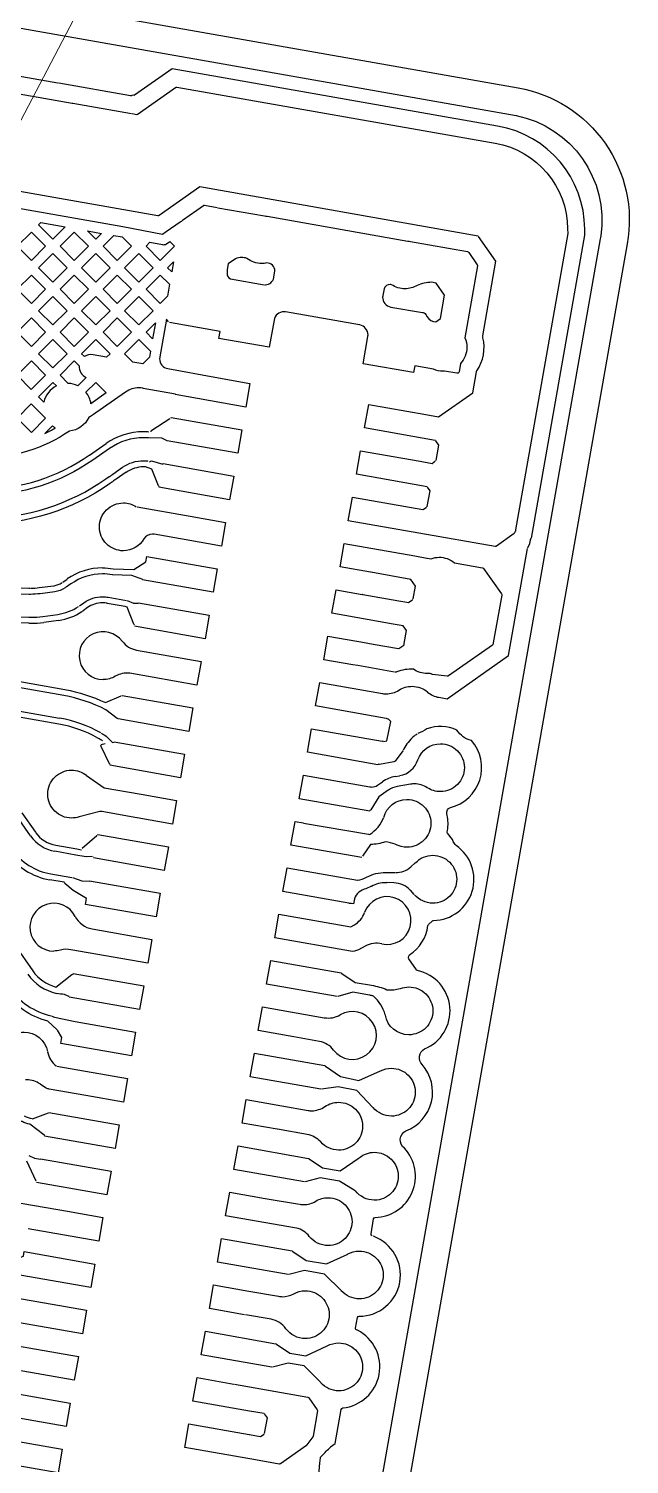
# Model space of a CAD drawing. Extents: x 3103 to 3424, y -52 to 175.
# Drawn here: x 3219.2 to 3223.67, y -18.15 to -7.47 of the extents above; entities that cross this region are included whole.
import ezdxf

# ---------------------------------------------------------------- set-up
doc = ezdxf.new("R2010")
doc.units = 0
doc.layers.add('gbr-dxf_layer0', color=7, linetype='Continuous')
doc.layers.add('gbr-outline-dxf_layer1', color=2, linetype='Continuous')
doc.layers.add('備註', color=1, linetype='Continuous', lineweight=5)

msp = doc.modelspace()

# ---------------------------------------------------------------- linework, layer by layer
at = {"layer": 'gbr-dxf_layer0'}
for p, q in [((3222.547, -9.013), (3220.476, -8.647)), ((3219.641, -8.973), (3219.745, -8.992)), ((3222.943, -11.26), (3223.34, -9.006)), ((3220.235, -9.248), (3220.281, -9.203)), ((3220.267, -9.279), (3220.235, -9.248)), ((3220.281, -9.203), (3220.267, -9.279)), ((3220.076, -9.727), (3220.146, -9.657)), ((3220.146, -9.657), (3220.125, -9.776)), ((3220.228, -9.631), (3220.179, -9.911)), ((3220.242, -9.651), (3220.228, -9.631)), ((3220.125, -9.776), (3220.076, -9.727)), ((3205.406, -9.905), (3219.471, -12.385)), ((3219.463, -12.43), (3205.398, -9.95)), ((3220.294, -10.189), (3220.055, -10.145)), ((3220.556, -10.237), (3220.293, -10.191)), ((3219.654, -10.642), (3219.778, -10.556)), ((3222.229, -10.532), (3222.227, -10.532)), ((3219.803, -10.593), (3219.679, -10.679)), ((3219.927, -10.769), (3219.854, -10.82)), ((3219.777, -10.819), (3219.802, -10.801)), ((3219.825, -10.84), (3219.803, -10.856)), ((3222.138, -11.046), (3222.163, -11.029)), ((3222.075, -11.391), (3222.165, -11.407)), ((3219.281, -11.627), (3219.391, -11.613)), ((3219.457, -11.586), (3219.49, -11.563)), ((3219.516, -11.6), (3219.482, -11.623)), ((3219.207, -11.677), (3219.039, -11.673)), ((3219.397, -11.658), (3219.287, -11.672)), ((3219.581, -11.762), (3219.614, -11.739)), ((3219.794, -11.699), (3219.93, -11.723)), ((3219.035, -11.844), (3219.204, -11.847)), ((3219.309, -11.841), (3219.419, -11.827)), ((3219.64, -11.776), (3219.607, -11.799)), ((3219.204, -11.892), (3219.034, -11.889)), ((3219.425, -11.871), (3219.315, -11.886)), ((3221.614, -12.201), (3221.398, -12.163)), ((3222.077, -12.724), (3222.073, -12.729)), ((3221.93, -13.032), (3221.961, -13.026)), ((3221.798, -13.097), (3221.835, -13.071)), ((3221.74, -13.29), (3221.215, -13.197)), ((3219.216, -13.473), (3219.115, -13.327)), ((3219.152, -13.301), (3219.253, -13.447)), ((3220.008, -13.339), (3219.746, -13.293)), ((3219.404, -13.543), (3219.562, -13.571)), ((3219.6, -13.565), (3219.71, -13.47)), ((3221.68, -13.634), (3221.154, -13.542)), ((3219.554, -13.616), (3219.397, -13.588)), ((3219.63, -13.629), (3219.554, -13.616)), ((3219.562, -13.571), (3219.596, -13.577)), ((3219.678, -13.628), (3219.634, -13.629)), ((3219.367, -13.756), (3219.524, -13.783)), ((3221.868, -13.745), (3221.927, -13.747)), ((3221.92, -13.823), (3221.866, -13.821)), ((3222.071, -13.909), (3222.042, -13.878)), ((3219.103, -14.29), (3219.233, -14.477)), ((3219.231, -15.577), (3219.349, -15.533)), ((3221.052, -15.656), (3220.79, -15.61)), ((3221.275, -15.695), (3221.054, -15.656)), ((3219.258, -16.041), (3219.189, -15.893)), ((3221.194, -16.392), (3220.668, -16.299)), ((3220.809, -17.035), (3220.547, -16.988)), ((3220.979, -17.803), (3220.957, -17.773)), ((3220.958, -17.919), (3220.979, -17.803)), ((3220.845, -17.926), (3220.924, -17.94)), ((3220.928, -17.94), (3220.954, -17.923)), ((3220.89, -18.115), (3220.364, -18.022))]:
    msp.add_line(p, q, dxfattribs=at)
at = {"layer": 'gbr-dxf_layer0', "linetype": 'Continuous'}
for points in [[(3206.021, -5.151), (3209.32, -5.732, -0.189131), (3209.328, -5.737, -0.029555), (3209.347, -5.745, -0.113164), (3209.381, -5.743), (3222.828, -8.115, -0.398711), (3223.459, -9.011, -0.006908), (3223.455, -9.033), (3221.441, -20.456, -0.417529), (3220.509, -21.102), (3208.604, -19.003, -0.013645)], [(3219.423, -7.875, -0.058035), (3219.42, -7.875), (3214.512, -7.01, -0.010131), (3214.505, -7.009), (3213.588, -6.847, -0.024553), (3213.571, -6.844), (3212.385, -6.635, -0.014822), (3212.375, -6.633), (3209.247, -6.082, -0.02139), (3209.232, -6.079), (3208.137, -5.886, -0.022968), (3208.121, -5.883), (3206.192, -5.543, -0.088175), (3206.188, -5.542)], [(3204.929, -6.305), (3205.958, -6.486, -0.106657), (3205.974, -6.486), (3219.903, -8.942)], [(3220.476, -8.647), (3220.173, -8.86, -0.204528), (3220.163, -8.862), (3205.804, -6.327)], [(3223.34, -9.005), (3223.339, -8.962, 0.366183), (3222.691, -8.195), (3220.27, -7.768), (3219.99, -7.964, -0.239971), (3219.979, -7.965)], [(3219.974, -7.964, -0.314508), (3219.96, -7.969), (3219.427, -7.875)], [(3220.009, -8.107), (3220.296, -7.906, -0.201627), (3220.305, -7.904), (3222.674, -8.322, -0.362749), (3223.212, -8.959), (3223.213, -8.994), (3222.824, -11.198, -0.087934), (3222.823, -11.206, -0.16455), (3222.82, -11.214), (3222.814, -11.224), (3222.682, -11.319, -0.203248), (3222.672, -11.321), (3222.105, -11.221)], [(3219.528, -8.023, -0.052131), (3219.53, -8.024), (3219.968, -8.101)], [(3220.226, -8.978), (3220.33, -8.907, -0.089099), (3220.342, -8.901, -0.195258), (3220.347, -8.893), (3220.502, -8.785, -0.200029), (3220.511, -8.783), (3220.605, -8.799)], [(3220.61, -8.801), (3220.957, -8.862, -0.026817), (3220.976, -8.865), (3222.023, -9.05, -0.027037), (3222.042, -9.053), (3222.468, -9.128, -0.20391), (3222.476, -9.134), (3222.54, -9.225, -0.200914), (3222.542, -9.234), (3222.448, -9.769, -0.101455), (3222.463, -9.839, -0.190473), (3222.414, -9.961), (3222.404, -10.023, -0.41846), (3222.389, -10.033), (3222.295, -10.017, -0.014221), (3222.285, -10.017, -0.10173), (3222.215, -10.003), (3222.075, -9.978), (3222.066, -10.028), (3221.69, -9.962), (3221.726, -9.759, 0.041087), (3221.727, -9.747, 0.364043), (3221.665, -9.673)], [(3222.158, -10.339), (3222.252, -10.356), (3222.506, -10.178), (3222.533, -10.022, -0.169739), (3222.536, -10.014, 0.21317), (3222.582, -9.768, -0.086931), (3222.58, -9.76, -0.09502), (3222.58, -9.755), (3222.678, -9.199), (3222.549, -9.015)], [(3220.787, -9.171, 0.104735), (3220.741, -9.181), (3220.687, -9.219), (3220.68, -9.262, -0.129879), (3220.679, -9.275, 0.070091), (3220.678, -9.288)], [(3220.973, -9.212, -0.052601), (3220.936, -9.216, -0.168412), (3220.826, -9.178, 0.085715), (3220.787, -9.171)], [(3220.678, -9.288, 0.279568), (3220.703, -9.33), (3220.954, -9.374)], [(3220.959, -9.374, 0.02211), (3220.964, -9.374, 0.368628), (3221.026, -9.321, -0.055945), (3221.027, -9.316), (3221.035, -9.274)], [(3222.144, -9.584), (3222.144, -9.584, -0.17203), (3222.156, -9.596, 0.209586), (3222.213, -9.647), (3222.232, -9.65), (3222.266, -9.626), (3222.297, -9.451), (3222.235, -9.363), (3222.2, -9.356, 0.101807), (3222.092, -9.38, -0.133799), (3222.002, -9.404, -0.149623), (3221.902, -9.374, 0.056065), (3221.891, -9.372, 0.311336), (3221.846, -9.404), (3221.837, -9.453)], [(3221.836, -9.466, 0.360474), (3221.897, -9.54), (3222.132, -9.581, -0.110493), (3222.143, -9.583)], [(3221.664, -9.673), (3221.114, -9.576, 0.039995), (3221.102, -9.575, 0.363871), (3221.028, -9.637)], [(3197.521, -10.671, -0.073886), (3202.765, -9.892, -0.00179), (3202.892, -9.892, -0.041887), (3205.369, -10.118), (3219.433, -12.598)], [(3220.179, -9.911, 0.043693), (3220.177, -9.924, 0.358756), (3220.238, -9.998), (3220.587, -10.062), (3220.849, -10.109), (3220.818, -10.284), (3220.556, -10.237)], [(3219.426, -12.642), (3205.361, -10.162, 0.041887), (3202.892, -9.937, 0.00179), (3202.765, -9.937, 0.073885), (3197.534, -10.714)], [(3220.054, -10.144, 0.045928), (3220.022, -10.141, 0.150644), (3219.924, -10.172), (3219.678, -10.344)], [(3219.676, -10.345, 0.010875), (3219.65, -10.362, -0.264946), (3219.506, -10.463, -0.149885), (3218.85, -10.663, -0.039052), (3218.669, -10.649)], [(3219.323, -10.48), (3219.379, -10.424, 0.036733), (3219.4, -10.439)], [(3220.113, -10.469, -0.310994), (3220.119, -10.456), (3220.253, -10.369)], [(3220.094, -10.514, 0.020246), (3220.058, -10.512, 0.153626), (3219.804, -10.592)], [(3218.613, -10.873, 0.043678), (3218.855, -10.894, 0.15378), (3219.653, -10.642)], [(3219.679, -10.679, -0.15378), (3218.855, -10.939, -0.043678), (3218.605, -10.917)], [(3219.805, -10.8, -0.003851), (3219.828, -10.784), (3219.901, -10.732)], [(3219.901, -10.732, -0.153613), (3220.058, -10.683, -0.019613), (3220.079, -10.684, -0.10364), (3220.088, -10.686)], [(3220.173, -10.875, -0.147128), (3220.168, -10.869), (3220.119, -10.745), (3220.072, -10.729, 0.015583), (3220.058, -10.728)], [(3220.102, -10.691, -0.36773), (3220.117, -10.685), (3220.2, -10.708)], [(3222.116, -10.687), (3222.204, -10.703), (3222.221, -10.69, -0.100599), (3222.23, -10.685)], [(3219.803, -10.856, -0.153839), (3218.855, -11.154, -0.043616), (3218.568, -11.129)], [(3218.576, -11.085, 0.043616), (3218.855, -11.109, 0.153839), (3219.777, -10.819)], [(3219.729, -11.175, -0.414223), (3219.907, -10.997, -0.144429), (3220.003, -11.026)], [(3220.373, -11.271), (3220.136, -11.229, 0.038387), (3220.124, -11.229, 0.260303), (3220.06, -11.264, -0.267306), (3219.907, -11.353, -0.414223), (3219.729, -11.175)], [(3222.915, -11.332), (3222.93, -11.3), (3222.935, -11.274, -0.107739), (3222.937, -11.269), (3222.942, -11.262)], [(3219.752, -11.48, -0.042982), (3219.83, -11.487), (3219.984, -11.493), (3220.074, -11.436), (3220.081, -11.395), (3220.606, -11.487), (3220.575, -11.662), (3220.05, -11.57)], [(3222.168, -11.407), (3222.196, -11.412, -0.086991), (3222.256, -11.401, -0.17573), (3222.37, -11.442), (3222.578, -11.479, -0.200201), (3222.587, -11.484), (3222.719, -11.674, -0.203208), (3222.722, -11.684), (3222.659, -12.037, -0.088734), (3222.658, -12.045, -0.227719), (3222.652, -12.055), (3222.326, -12.284, -0.191574), (3222.316, -12.286), (3222.207, -12.273, -0.098018), (3222.203, -12.271, 0.01161), (3222.19, -12.265, -0.03114), (3222.168, -12.266, -0.156197), (3222.065, -12.233, 0.10378), (3221.942, -12.254, -0.269518), (3221.928, -12.256)], [(3219.824, -11.531, 0.043835), (3219.752, -11.525, 0.153972), (3219.516, -11.6)], [(3218.99, -11.623, 0.036787), (3219.04, -11.628), (3219.205, -11.631, -0.073822), (3219.211, -11.632)], [(3219.479, -11.626, -0.049041), (3219.475, -11.628, -0.114797), (3219.397, -11.658)], [(3219.287, -11.672, -0.0328), (3219.217, -11.677, -0.00456), (3219.208, -11.677)], [(3219.614, -11.739, -0.153506), (3219.752, -11.695, -0.043727), (3219.794, -11.699)], [(3219.787, -11.743, 0.043735), (3219.752, -11.74, 0.153516), (3219.64, -11.776)], [(3219.991, -11.905, -0.17524), (3219.985, -11.898), (3219.936, -11.773), (3219.921, -11.767), (3219.787, -11.744)], [(3219.935, -11.724), (3219.982, -11.742), (3220.007, -11.742, -0.088581), (3220.016, -11.742)], [(3221.957, -12.081), (3221.994, -12.055, -0.01706), (3221.996, -12.043), (3222.013, -11.946), (3221.989, -11.912), (3221.914, -11.898), (3221.458, -11.818), (3221.489, -11.643), (3221.683, -11.677, -0.10219), (3221.688, -11.677), (3221.956, -11.725), (3222.015, -11.735)], [(3222.015, -11.736), (3222.028, -11.738), (3222.054, -11.72, -0.088292), (3222.061, -11.715)], [(3219.204, -11.847, 0.004633), (3219.217, -11.847, 0.032704), (3219.309, -11.841)], [(3219.899, -12.026, 0.183709), (3220.005, -12.092), (3220.485, -12.177), (3220.454, -12.352), (3219.955, -12.264, 0.162039), (3219.847, -12.286, -0.134785), (3219.756, -12.311)], [(3219.471, -12.385, -0.068079), (3219.773, -12.482), (3219.89, -12.433)], [(3221.862, -12.6), (3221.337, -12.507), (3221.368, -12.332), (3221.835, -12.415, 0.0407), (3221.863, -12.417)], [(3221.863, -12.417, 0.142052), (3221.957, -12.39, -0.14618), (3222.055, -12.361, -0.178705), (3222.17, -12.403)], [(3219.868, -12.602, -0.144891), (3219.861, -12.6), (3219.777, -12.535, 0.074068), (3219.463, -12.43)], [(3222.17, -12.404, 0.132772), (3222.253, -12.443), (3222.315, -12.454)], [(3221.758, -16.449, -0.373328), (3221.75, -16.434), (3221.768, -16.322, -0.364819), (3221.781, -16.311, 0.647761), (3221.998, -15.797, -0.555791), (3222.009, -15.667, 0.528334), (3222.129, -15.175, -0.477183), (3222.148, -15.058, 0.736231), (3222.096, -14.476, -0.191261), (3222.088, -14.471), (3222.03, -14.388, -0.20151), (3222.028, -14.378), (3222.03, -14.368, -0.211009), (3222.036, -14.359, 0.221251), (3222.173, -14.141, -0.181739), (3222.177, -14.133), (3222.207, -14.106, -0.182778), (3222.215, -14.103, 0.727909), (3222.383, -13.545, -0.124304), (3222.361, -13.515), (3222.356, -13.501), (3222.319, -13.454, -0.216341), (3222.316, -13.444), (3222.318, -13.433, 0.093586), (3222.316, -13.319, -0.109995), (3222.314, -13.309, -0.399389), (3222.34, -13.263, 0.561214), (3222.497, -12.765, -0.19652), (3222.388, -12.686, 0.188609), (3222.165, -12.677, -0.106982), (3222.098, -12.711)], [(3219.808, -12.941, -0.121578), (3219.804, -12.937), (3219.741, -12.809, -0.505153), (3219.751, -12.791), (3219.771, -12.787)], [(3219.742, -12.709, -0.013243), (3219.778, -12.731, -0.054648), (3219.781, -12.734), (3219.825, -12.778), (3219.837, -12.776)], [(3222.098, -12.908, -0.320435), (3222.266, -12.788, -0.414223), (3222.444, -12.966, -0.414223), (3222.266, -13.144, -0.147015), (3222.168, -13.115, 0.144937), (3222.073, -13.086, 0.041482), (3222.044, -13.089), (3221.943, -13.107)], [(3222.071, -12.731, 0.054149), (3222.025, -12.778, -0.073529), (3222.021, -12.784, -0.072938), (3222.017, -12.79, 0.046853), (3221.988, -12.839)], [(3221.987, -12.842), (3221.928, -12.918, -0.189854), (3221.92, -12.923), (3221.813, -12.942, -0.234067), (3221.802, -12.939)], [(3219.344, -13.163, -0.414223), (3219.522, -12.985, -0.167941), (3219.632, -13.023)], [(3221.878, -13.133), (3221.807, -13.183), (3221.747, -13.279, -0.143907), (3221.741, -13.284)], [(3221.742, -13.109, 0.04386), (3221.755, -13.11, 0.153702), (3221.798, -13.097)], [(3219.578, -13.332, -0.080924), (3219.522, -13.341, -0.414223), (3219.344, -13.163)], [(3221.844, -13.336, -0.342949), (3222.017, -13.202, -0.414223), (3222.195, -13.38, -0.414223), (3222.017, -13.558, -0.124827), (3221.932, -13.537)], [(3221.248, -13.378), (3221.73, -13.462, 0.008575), (3221.742, -13.462, 0.150322), (3221.843, -13.339)], [(3221.929, -13.536, 0.069934), (3221.856, -13.519, -0.062382), (3221.746, -13.538), (3221.686, -13.625)], [(3222.081, -13.673, -0.203507), (3222.209, -13.618, -0.414223), (3222.387, -13.796, -0.414223), (3222.209, -13.974, -0.221793), (3222.073, -13.911)], [(3221.716, -13.781, -0.124552), (3221.859, -13.745, -0.008091), (3221.868, -13.745)], [(3221.931, -13.747, 0.18113), (3222.046, -13.704), (3222.079, -13.674)], [(3219.655, -13.807), (3220.181, -13.9), (3220.15, -14.075), (3219.625, -13.983), (3219.632, -13.94), (3219.533, -13.88), (3219.472, -13.827, -0.195938), (3219.467, -13.819), (3219.359, -13.8)], [(3221.752, -13.848, -0.050839), (3221.698, -13.871, 0.274415), (3221.623, -13.955), (3221.619, -13.979), (3221.605, -13.976, -0.222564), (3221.584, -13.973), (3221.094, -13.886)], [(3219.549, -14.072, 0.236302), (3219.674, -14.166), (3220.12, -14.245), (3220.089, -14.42), (3219.517, -14.32, 0.111104), (3219.44, -14.323, -0.071044), (3219.39, -14.33)], [(3221.033, -14.231), (3221.064, -14.056), (3221.598, -14.15), (3221.622, -14.137, 0.183234), (3221.702, -14.043)], [(3221.83, -14.276, 0.182129), (3221.707, -14.293), (3221.656, -14.321, -0.17132), (3221.597, -14.331), (3221.033, -14.231)], [(3219.233, -14.477, 0.176409), (3219.405, -14.598), (3219.523, -14.505, -0.216395), (3219.533, -14.502)], [(3221.528, -14.494, -0.092045), (3221.532, -14.496), (3221.632, -14.563), (3221.753, -14.584)], [(3219.415, -14.916), (3219.344, -14.852, -0.177798), (3219.02, -14.626)], [(3221.753, -14.584, -0.054325), (3221.868, -14.618, 0.088398), (3221.967, -14.609)], [(3221.969, -14.609, -0.089801), (3222.031, -14.597, -0.414223), (3222.209, -14.775, -0.414223), (3222.031, -14.953, -0.363084), (3221.856, -14.807)], [(3219.504, -14.668, -0.132313), (3219.497, -14.666), (3219.469, -14.653, -0.042704), (3219.409, -14.645)], [(3220.911, -14.92), (3220.942, -14.745), (3221.402, -14.826, 0.177923), (3221.521, -14.805)], [(3218.991, -15.11, -0.414223), (3219.168, -14.933, -0.362189), (3219.343, -15.078)], [(3221.471, -15.067, 0.182994), (3221.365, -15.002), (3221.174, -14.967), (3220.911, -14.92)], [(3219.412, -15.186), (3219.938, -15.279), (3219.907, -15.454), (3219.628, -15.405), (3219.356, -15.357, -0.035938), (3219.344, -15.354, -0.073537), (3219.32, -15.342), (3219.288, -15.32)], [(3221.407, -15.184, -0.096584), (3221.411, -15.186), (3221.522, -15.264), (3221.659, -15.292), (3221.819, -15.222)], [(3221.821, -15.221, -0.117826), (3221.901, -15.202, -0.414223), (3222.079, -15.38, -0.414223), (3221.901, -15.558, -0.221447), (3221.765, -15.494)], [(3219.288, -15.319, 0.153856), (3219.188, -15.288, 0.013891), (3219.178, -15.288)], [(3220.79, -15.61), (3220.821, -15.435), (3221.085, -15.481), (3221.281, -15.516, 0.038547), (3221.308, -15.518, 0.150717), (3221.406, -15.487, -0.154088), (3221.508, -15.455, -0.414223), (3221.686, -15.633, -0.414223), (3221.508, -15.811, -0.215454), (3221.375, -15.75, 0.167292), (3221.275, -15.695)], [(3219.322, -15.7, -0.12608), (3219.316, -15.698), (3219.211, -15.619, -0.063001), (3219.153, -15.598, -0.05542), (3219.148, -15.597, -0.105312), (3219.056, -15.519)], [(3221.285, -15.873, -0.091983), (3221.289, -15.875), (3221.388, -15.942), (3221.521, -15.965), (3221.662, -15.867)], [(3221.664, -15.866, -0.168812), (3221.774, -15.827, -0.414223), (3221.952, -16.005, -0.414223), (3221.774, -16.183, -0.233543), (3221.633, -16.113)], [(3218.969, -16.059, 0.036187), (3219.057, -16.101, -0.357144), (3219.08, -16.143), (3219.072, -16.192), (3219.491, -16.266), (3219.755, -16.313), (3219.724, -16.488), (3219.199, -16.396)], [(3221.219, -16.213, 0.041737), (3221.248, -16.216, 0.136319), (3221.338, -16.191)], [(3221.339, -16.19, -0.135461), (3221.43, -16.165, -0.414223), (3221.608, -16.343, -0.414223), (3221.43, -16.521, -0.230122), (3221.29, -16.453)], [(3221.646, -17.149, -0.43393), (3221.635, -17.134), (3221.648, -17.056, -0.369906), (3221.661, -17.046, 0.84047), (3221.767, -16.452)], [(3218.84, -16.627, 0.018413), (3219.022, -16.652), (3219.163, -16.599), (3219.169, -16.565), (3219.695, -16.658), (3219.664, -16.833), (3219.138, -16.74)], [(3221.164, -16.562, -0.092142), (3221.168, -16.564), (3221.267, -16.631), (3221.417, -16.657), (3221.576, -16.584)], [(3221.576, -16.583, -0.126203), (3221.662, -16.562, -0.414223), (3221.84, -16.739, -0.414223), (3221.662, -16.917, -0.215572), (3221.528, -16.857)], [(3220.84, -16.86), (3221.061, -16.898, 0.040462), (3221.089, -16.901, 0.126992), (3221.174, -16.879)], [(3221.174, -16.879, -0.125864), (3221.26, -16.857, -0.414223), (3221.438, -17.034, -0.414223), (3221.26, -17.212, -0.239611), (3221.116, -17.139)], [(3221.116, -17.139, 0.19303), (3221.006, -17.069), (3220.815, -17.036)], [(3221.449, -18.018), (3221.483, -17.994), (3221.528, -17.739, -0.340181), (3221.539, -17.728, 0.747797), (3221.649, -17.151)], [(3219.048, -17.254), (3219.573, -17.347), (3219.542, -17.522), (3219.017, -17.43), (3219.027, -17.372), (3219.002, -17.338, -0.058365), (3218.908, -17.258)], [(3221.042, -17.252, -0.091983), (3221.046, -17.253), (3221.145, -17.32), (3221.264, -17.341), (3221.423, -17.267)], [(3221.424, -17.267, -0.126374), (3221.509, -17.245, -0.414223), (3221.687, -17.423, -0.414223), (3221.509, -17.601, -0.215583), (3221.376, -17.541)], [(3220.734, -17.551), (3221.279, -17.648, -0.201326), (3221.287, -17.653), (3221.349, -17.742, -0.201973), (3221.351, -17.751), (3221.319, -17.938, -0.113119), (3221.317, -17.943), (3221.273, -18.004, -0.088577), (3221.27, -18.007), (3221.075, -18.143, -0.20115), (3221.066, -18.146), (3220.89, -18.115)], [(3218.858, -20.628), (3219.087, -20.509, -0.267986), (3219.241, -20.42, -0.054245), (3219.279, -20.424, -0.075373), (3219.333, -20.428), (3220.694, -20.624), (3221.158, -20.24), (3221.271, -20.171), (3221.558, -18.546), (3221.36, -18.264, -0.184972), (3221.358, -18.255), (3221.366, -18.17, -0.043233), (3221.369, -18.14), (3221.373, -18.1, -0.171606), (3221.377, -18.092), (3221.401, -18.068, -0.064574), (3221.432, -18.035), (3221.447, -18.02)]]:
    msp.add_lwpolyline(points, format="xyb", dxfattribs=at)
for points in [[(3206.054, -5.647), (3206.059, -5.649), (3219.525, -8.023)], [(3219.972, -8.101), (3219.996, -8.105), (3220.006, -8.108)], [(3219.276, -8.928), (3219.293, -8.912), (3219.473, -8.944)], [(3219.473, -8.944), (3219.382, -9.034), (3219.276, -8.928)], [(3219.904, -8.942), (3220.197, -8.998), (3220.225, -8.978)], [(3219.745, -8.992), (3219.702, -9.034), (3219.641, -8.973)], [(3221.028, -9.638), (3220.992, -9.839), (3220.617, -9.773), (3220.626, -9.722), (3220.25, -9.656)], [(3219.629, -10.174), (3219.702, -10.101), (3219.78, -10.179), (3219.666, -10.259)], [(3222.227, -10.532), (3221.702, -10.439), (3221.732, -10.264), (3222.156, -10.339)], [(3220.262, -10.367), (3220.263, -10.361), (3220.789, -10.453), (3220.758, -10.628), (3220.232, -10.536)], [(3220.232, -10.534), (3220.193, -10.515), (3220.095, -10.514)], [(3222.233, -10.681), (3222.254, -10.567), (3222.231, -10.534)], [(3222.166, -10.877), (3221.641, -10.784), (3221.671, -10.609), (3222.114, -10.687)], [(3220.202, -10.709), (3220.203, -10.705), (3220.728, -10.798), (3220.697, -10.973), (3220.172, -10.88)], [(3222.166, -11.027), (3222.167, -11.024), (3222.189, -10.906), (3222.17, -10.879)], [(3222.105, -11.221), (3221.58, -11.129), (3221.611, -10.953), (3222.136, -11.046)], [(3220.009, -11.027), (3220.404, -11.096), (3220.667, -11.143), (3220.636, -11.318), (3220.374, -11.271)], [(3221.745, -11.513), (3221.519, -11.473), (3221.55, -11.298), (3222.075, -11.391)], [(3222.315, -12.454), (3222.773, -12.132), (3222.914, -11.335)], [(3220.051, -11.567), (3219.969, -11.537), (3219.827, -11.532)], [(3222.064, -11.711), (3222.081, -11.617), (3222.046, -11.566), (3221.747, -11.513)], [(3220.02, -11.742), (3220.02, -11.739), (3220.546, -11.832), (3220.515, -12.007), (3219.989, -11.914)], [(3221.398, -12.163), (3221.428, -11.988), (3221.645, -12.026)], [(3221.646, -12.026), (3221.766, -12.047), (3221.954, -12.08)], [(3221.923, -12.255), (3221.923, -12.255), (3221.651, -12.207), (3221.615, -12.201)], [(3219.898, -12.433), (3219.899, -12.429), (3220.424, -12.521), (3220.393, -12.696), (3219.868, -12.604)], [(3221.801, -12.945), (3221.276, -12.852), (3221.307, -12.677), (3221.832, -12.769)], [(3221.844, -12.771), (3221.868, -12.766), (3221.897, -12.623), (3221.877, -12.604)], [(3219.838, -12.773), (3220.363, -12.866), (3220.332, -13.041), (3219.807, -12.948)], [(3219.633, -13.024), (3219.764, -13.116), (3220.04, -13.164)], [(3221.215, -13.197), (3221.246, -13.022), (3221.741, -13.109)], [(3220.04, -13.164), (3220.302, -13.211), (3220.272, -13.386), (3220.009, -13.34)], [(3219.746, -13.293), (3219.733, -13.291), (3219.579, -13.332)], [(3221.154, -13.542), (3221.185, -13.366), (3221.247, -13.377)], [(3219.715, -13.467), (3219.716, -13.463), (3220.242, -13.555), (3220.211, -13.73), (3219.685, -13.638)], [(3221.094, -13.886), (3221.125, -13.711), (3221.65, -13.804)], [(3219.528, -13.784), (3219.598, -13.809), (3219.655, -13.811)], [(3220.972, -14.576), (3221.003, -14.401), (3221.528, -14.493)], [(3219.534, -14.497), (3220.059, -14.589), (3220.028, -14.764), (3219.503, -14.672)], [(3221.498, -14.667), (3221.497, -14.668), (3220.972, -14.576)], [(3221.739, -14.659), (3221.613, -14.637), (3221.502, -14.667)], [(3219.376, -14.814), (3219.395, -14.822), (3219.548, -14.855)], [(3219.548, -14.855), (3219.998, -14.934), (3219.968, -15.109), (3219.442, -15.017), (3219.45, -14.974), (3219.417, -14.918)], [(3220.851, -15.265), (3220.882, -15.09), (3221.407, -15.182)], [(3221.376, -15.357), (3221.376, -15.358), (3220.851, -15.265)], [(3221.764, -15.493), (3221.643, -15.367), (3221.505, -15.339), (3221.38, -15.357)], [(3219.352, -15.531), (3219.877, -15.623), (3219.846, -15.799), (3219.321, -15.706)], [(3220.729, -15.954), (3220.76, -15.779), (3221.285, -15.872)], [(3219.203, -15.85), (3219.245, -15.87), (3219.29, -15.878)], [(3219.291, -15.876), (3219.816, -15.968), (3219.785, -16.143), (3219.26, -16.051)], [(3221.254, -16.046), (3221.254, -16.047), (3220.729, -15.954)], [(3221.632, -16.113), (3221.516, -16.042), (3221.371, -16.016), (3221.259, -16.046)], [(3220.668, -16.299), (3220.699, -16.124), (3220.962, -16.17), (3221.218, -16.213)], [(3220.608, -16.644), (3220.638, -16.469), (3221.164, -16.561)], [(3221.133, -16.735), (3221.133, -16.736), (3220.608, -16.644)], [(3221.528, -16.856), (3221.404, -16.733), (3221.254, -16.706), (3221.138, -16.735)], [(3220.547, -16.988), (3220.577, -16.813), (3220.84, -16.86)], [(3219.108, -16.91), (3219.634, -17.002), (3219.603, -17.177), (3219.077, -17.085)], [(3220.486, -17.333), (3220.517, -17.158), (3221.042, -17.251)], [(3221.011, -17.425), (3221.011, -17.426), (3220.486, -17.333)], [(3221.375, -17.54), (3221.251, -17.416), (3221.132, -17.395), (3221.016, -17.424)], [(3220.954, -17.771), (3220.846, -17.752), (3220.425, -17.678), (3220.456, -17.503), (3220.73, -17.551)], [(3218.988, -17.599), (3219.024, -17.606), (3219.512, -17.692), (3219.481, -17.867), (3218.956, -17.774)], [(3220.364, -18.022), (3220.395, -17.847), (3220.843, -17.926)], [(3218.927, -17.944), (3219.452, -18.036), (3219.421, -18.211), (3218.895, -18.119)]]:
    msp.add_lwpolyline(points, dxfattribs=at)
for points in [[(3219.117, -9.088), (3219.223, -8.982), (3219.329, -9.088), (3219.223, -9.194)], [(3219.436, -9.088), (3219.542, -8.982), (3219.648, -9.088), (3219.542, -9.194)], [(3219.756, -9.088), (3219.836, -9.008), (3219.899, -9.019), (3219.968, -9.088), (3219.862, -9.194)], [(3219.276, -9.248), (3219.382, -9.142), (3219.488, -9.248), (3219.382, -9.354)], [(3219.596, -9.248), (3219.702, -9.142), (3219.808, -9.248), (3219.702, -9.354)], [(3219.916, -9.248), (3220.022, -9.142), (3220.128, -9.248), (3220.022, -9.354)], [(3219.117, -9.408), (3219.223, -9.302), (3219.329, -9.408), (3219.223, -9.514)], [(3219.436, -9.408), (3219.542, -9.302), (3219.648, -9.408), (3219.542, -9.514)], [(3219.756, -9.408), (3219.862, -9.302), (3219.968, -9.408), (3219.862, -9.513)], [(3220.076, -9.408), (3220.182, -9.302), (3220.251, -9.371), (3220.235, -9.46), (3220.182, -9.514)], [(3219.276, -9.567), (3219.382, -9.461), (3219.488, -9.567), (3219.382, -9.673)], [(3219.596, -9.567), (3219.702, -9.461), (3219.808, -9.567), (3219.702, -9.673)], [(3219.916, -9.567), (3220.022, -9.461), (3220.128, -9.567), (3220.022, -9.673)], [(3219.117, -9.727), (3219.223, -9.621), (3219.329, -9.727), (3219.223, -9.833)], [(3219.436, -9.727), (3219.542, -9.621), (3219.648, -9.727), (3219.542, -9.833)], [(3219.756, -9.727), (3219.862, -9.621), (3219.968, -9.727), (3219.862, -9.833)], [(3219.276, -9.887), (3219.382, -9.781), (3219.488, -9.887), (3219.382, -9.993)], [(3219.916, -9.887), (3220.022, -9.781), (3220.109, -9.868), (3220.101, -9.914), (3220.052, -9.963), (3219.978, -9.95)], [(3219.117, -10.047), (3219.223, -9.941), (3219.328, -10.047), (3219.222, -10.153)], [(3219.117, -10.367), (3219.222, -10.261), (3219.329, -10.367), (3219.223, -10.473)]]:
    msp.add_lwpolyline(points, close=True, dxfattribs=at)
for points in [[(3220.076, -9.088), (3220.105, -9.058), (3220.198, -9.076, 0.205), (3220.228, -9.07), (3220.252, -9.052), (3220.288, -9.088), (3220.182, -9.194)], [(3219.596, -9.887), (3219.702, -9.781), (3219.808, -9.887), (3219.782, -9.913), (3219.683, -9.895, 0.195239), (3219.617, -9.908)], [(3219.436, -10.047), (3219.542, -9.941), (3219.578, -9.977, 0.316833), (3219.631, -10.064), (3219.569, -10.126, 0.105182), (3219.497, -10.108)], [(3219.276, -10.207), (3219.382, -10.101), (3219.409, -10.127, 0.22304), (3219.316, -10.247)]]:
    msp.add_lwpolyline(points, format="xyb", close=True, dxfattribs=at)
at = {"layer": 'gbr-dxf_layer0'}
for centre, radius, start, end in [((3220.973, -9.273), 0.0612, 0, 89.993), ((3221.911, -9.466), 0.075, 169.9864, 179.9915), ((3219.49, -10.285), 0.178, 8.4291, 38.6709), ((3218.85, -9.495), 1.093, 295.6311, 300.1968), ((3220.058, -10.957), 0.489, 90.0011, 124.9341), ((3220.058, -10.957), 0.489, 85.4669, 89.9937), ((3220.058, -10.957), 0.228, 89.9998, 124.9293), ((3220.882, -12.346), 1.84, 123.9783, 124.9393), ((3219.752, -11.937), 0.457, 90.0055, 125.0183), ((3219.217, -11.141), 0.49, 269.9999, 277.5063), ((3219.373, -11.474), 0.14, 277.3938, 304.258), ((3219.373, -11.474), 0.355, 277.456, 304.3565), ((3219.373, -11.474), 0.4, 277.4567, 304.3916), ((3219.199, -11.262), 0.675, 306.5316, 307.2009), ((3219.218, -11.141), 0.751, 268.9326, 269.9489), ((3219.217, -11.141), 0.751, 270.0083, 277.4949), ((3219.756, -12.133), 0.178, 36.84, 270.0001), ((3219.268, -13.538), 0.955, 60.3564, 79.9981), ((3221.873, -12.589), 0.013, 219.3942, 275.3913), ((3219.268, -13.538), 0.91, 60.5099, 79.9973), ((3219.349, -13.391), 0.742, 57.1404, 60.162), ((3221.836, -12.783), 0.013, 64.0168, 107.103), ((3222.05, -12.652), 0.076, 293.2397, 304.4479), ((3221.932, -12.853), 0.175, 280.0428, 341.3727), ((3221.971, -13.266), 0.238, 100.0442, 124.8818), ((3221.971, -13.266), 0.162, 100.0402, 124.8651), ((3219.445, -13.313), 0.234, 215.046, 259.9452), ((3219.445, -13.313), 0.279, 215.0431, 259.945), ((3219.445, -13.313), 0.495, 215.063, 259.9415), ((3219.445, -13.313), 0.45, 215.3374, 259.94), ((3219.69, -13.62), 0.0127, 240.2987, 255.1631), ((3221.615, -13.595), 0.212, 279.5239, 298.4402), ((3221.859, -14.045), 0.223, 89.9995, 118.3844), ((3221.859, -14.045), 0.223, 88.202, 89.9942), ((3221.914, -13.998), 0.175, 43.2705, 88.2384), ((3219.39, -14.153), 0.178, 26.8963, 269.9986), ((3221.869, -14.103), 0.178, 257.0889, 160.1229), ((3219.485, -14.301), 0.352, 214.881, 257.5371), ((3219.49, -14.297), 0.529, 214.9485, 257.1218), ((3221.657, -15.129), 0.477, 76.9948, 80.0121), ((3221.586, -14.879), 0.279, 15.4316, 49.6062), ((3221.612, -14.958), 0.178, 217.6006, 120.7481), ((3219.516, -15.048), 0.175, 190.1809, 231.5921), ((3219.263, -15.38), 0.199, 242.1129, 259.903), ((3221.152, -16.56), 0.175, 37.9108, 76.0287)]:
    msp.add_arc(centre, radius, start, end, dxfattribs=at)
at = {"layer": 'gbr-outline-dxf_layer1', "linetype": 'Continuous'}
msp.add_lwpolyline([(3140.479, -14.077), (3140.479, -2.478, -0.414215), (3141.479, -1.478), (3166.349, -1.478, -0.152268), (3174.93, -4.153, 0.152268), (3184.364, -7.094), (3189.864, -7.094, 0.101585), (3196.404, -5.751, -0.145892), (3204.975, -4.759), (3222.844, -7.91, -0.414233), (3223.656, -9.069), (3221.641, -20.493, -0.414154), (3220.483, -21.304), (3202.76, -18.178, 0.144694), (3201.633, -18.306, -0.100411), (3189.864, -20.694), (3184.364, -20.694, -0.151026), (3167.323, -15.426, 0.151038), (3166.194, -15.077), (3141.479, -15.077, -0.414215)], format="xyb", close=True, dxfattribs=at)
at = {"layer": '備註', "linetype": 'Continuous'}
msp.add_line((3223.434, 0.007), (3217.3, -11.651), dxfattribs=at)

doc.saveas('drawing.dxf')
